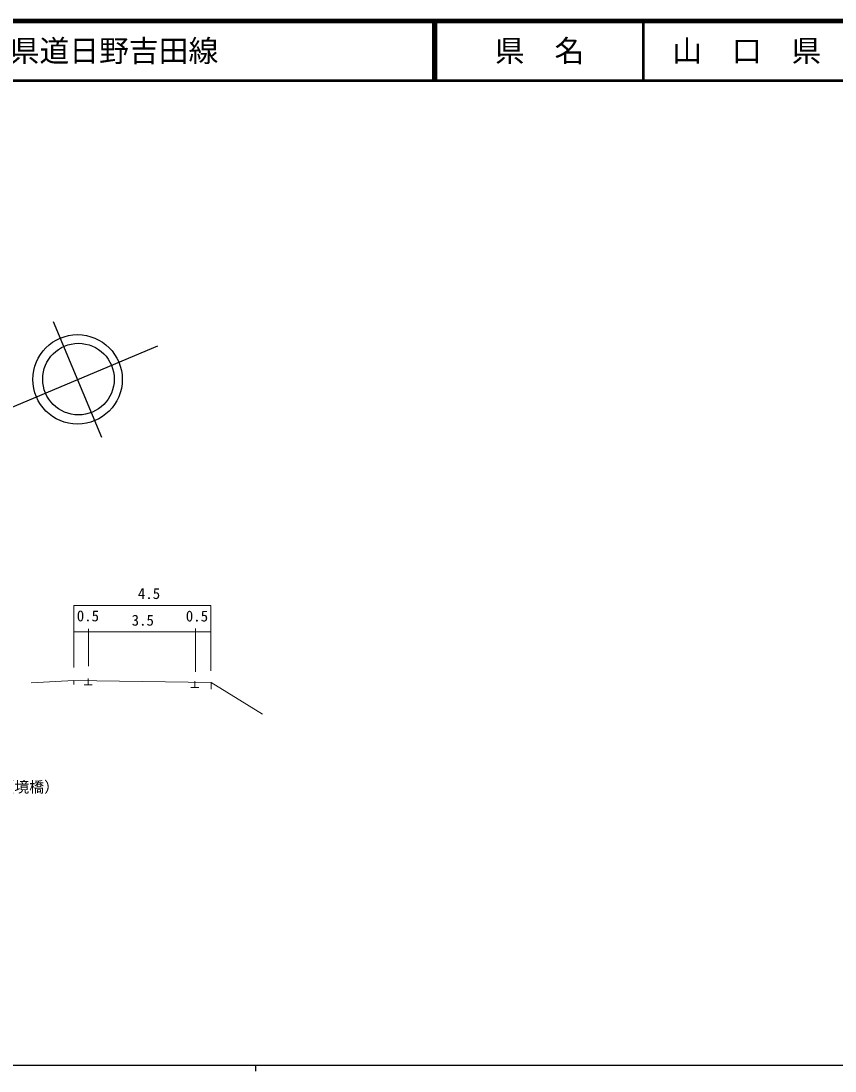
# Model space of a CAD drawing. Units: millimetres, scale not verified. Extents: x 40000 to 680000, y 20000 to 380000.
# Drawn here: x 228634 to 365183, y 204000 to 380000 of the extents above; entities that cross this region are included whole.
import ezdxf
from ezdxf.enums import TextEntityAlignment as Align

# ---------------------------------------------------------------- set-up
doc = ezdxf.new("R2010")
doc.units = ezdxf.units.MM
doc.header["$LTSCALE"] = 1000
for name, color, linetype, lineweight in [('M-STR-HTXT', 7, 'Continuous', 13), ('M-STR-STRC', 7, 'Continuous', 25), ('M-TTL', 2, 'Continuous', 140), ('M-TTL-BAND', 7, 'Continuous', 25), ('M-TTL-LINE', 7, 'Continuous', 50)]:
    doc.layers.add(name, color=color, linetype=linetype, lineweight=lineweight)
doc.layers.add('M-TTL-TXT', color=7, linetype='Continuous')
doc.styles.add('ＭＳ ゴシック', font='')
doc.styles.get('ＭＳ ゴシック').set_extended_font_data('MS Gothic')

msp = doc.modelspace()

# ---------------------------------------------------------------- linework, layer by layer
at = {"layer": 'M-STR-HTXT'}
for p, q in [((237479, 271649), (237479, 282051)), ((237479, 282051), (260455, 282051)), ((260455, 282051), (260455, 271094)), ((239976, 278124), (239976, 271852)), ((257891, 270894), (257891, 278184)), ((237479, 277602), (260455, 277602)), ((230357, 269072), (237471, 269479)), ((237471, 269479), (237471, 268801)), ((237471, 269479), (260526, 269101)), ((239900, 268709), (239900, 269765)), ((257783, 268301), (257783, 269357)), ((239243, 268709), (240558, 268709)), ((257126, 268301), (258441, 268301)), ((260526, 269101), (260526, 267994)), ((260526, 269101), (269121, 263787))]:
    msp.add_line(p, q, dxfattribs=at)
at = {"layer": 'M-STR-STRC'}
for p, q in [((242205, 310205), (234073, 329567)), ((251508, 325501), (221055, 312711))]:
    msp.add_line(p, q, dxfattribs=at)
for centre, radius in [((238123, 319925), 7500), ((238272, 319978), 6000)]:
    msp.add_circle(centre, radius, dxfattribs=at)
at = {"layer": 'M-TTL'}
msp.add_line((680000, 380000), (40000, 380000), dxfattribs=at)
at = {"layer": 'M-TTL-BAND'}
for p, q in [((40000, 205000), (579000, 205000)), ((268000, 205000), (268000, 204000))]:
    msp.add_line(p, q, dxfattribs=at)
at = {"layer": 'M-TTL-LINE'}
for p, q in [((297750, 380000), (297750, 370000)), ((298250, 380000), (298250, 370000)), ((333000, 380000), (333000, 370000)), ((40000, 370000), (680000, 370000))]:
    msp.add_line(p, q, dxfattribs=at)

# ---------------------------------------------------------------- texts
at = {"layer": 'M-STR-HTXT', "style": 'ＭＳ ゴシック'}
for s, p in [('4.5', (250109, 282567)), ('0.5', (239860, 278821)), ('3.5', (249064, 278095)), ('0.5', (258153, 278792))]:
    msp.add_text(s, height=1833, dxfattribs=at).set_placement(p, align=Align.BOTTOM_CENTER)
msp.add_text('堀田橋（境橋）', height=1833, dxfattribs=at).set_placement((217518, 250142), align=Align.BOTTOM_LEFT)
at = {"layer": 'M-TTL-TXT', "style": 'ＭＳ ゴシック'}
msp.add_text('一般県道日野吉田線', height=3666, dxfattribs=at).set_placement((216734, 375000), align=Align.MIDDLE_LEFT)
for s, p in [('県\u3000名', (315625, 375000)), ('山\u3000口\u3000県', (350375, 375000))]:
    msp.add_text(s, height=3666, dxfattribs=at).set_placement(p, align=Align.MIDDLE_CENTER)

doc.saveas('drawing.dxf')
